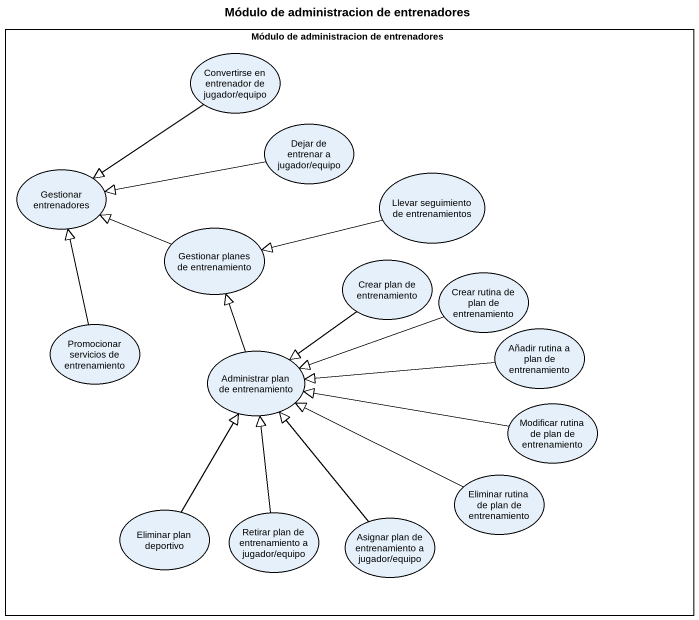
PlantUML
@startuml
title Módulo de administracion de entrenadores
rectangle "Módulo de administracion de entrenadores" as Módulo_de_administracion_de {
  usecase "Convertirse en entrenador de jugador/equipo" as Convertirse_en_entrenador
  usecase "Dejar de entrenar a jugador/equipo" as Dejar_de_entrenar_a_jugador
  usecase "Gestionar entrenadores" as Gestionar_entrenadores
  usecase "Llevar seguimiento de entrenamientos" as Llevar_seguimiento_de
  usecase "Gestionar planes de entrenamiento" as Gestionar_planes_de
  usecase "Crear plan de entrenamiento" as Crear_plan_de_entrenamiento
  usecase "Crear rutina de plan de entrenamiento" as Crear_rutina_de_plan_de
  usecase "Promocionar servicios de entrenamiento" as Promocionar_servicios_de
  usecase "Añadir rutina a plan de entrenamiento" as Añadir_rutina_a_plan_de
  usecase "Administrar plan de entrenamiento" as Administrar_plan_de
  usecase "Modificar rutina de plan de entrenamiento" as Modificar_rutina_de_plan_de
  usecase "Eliminar rutina de plan de entrenamiento" as Eliminar_rutina_de_plan_de
  usecase "Eliminar plan deportivo" as Eliminar_plan_deportivo
  usecase "Retirar plan de entrenamiento a jugador/equipo" as Retirar_plan_de
  usecase "Asignar plan de entrenamiento a jugador/equipo" as Asignar_plan_de
}
Convertirse_en_entrenador --|> Gestionar_entrenadores
Dejar_de_entrenar_a_jugador -left-|> Gestionar_entrenadores
Llevar_seguimiento_de -left-|> Gestionar_planes_de
Gestionar_planes_de -left-|> Gestionar_entrenadores
Crear_plan_de_entrenamiento --|> Administrar_plan_de
Crear_rutina_de_plan_de -left-|> Administrar_plan_de
Promocionar_servicios_de -up-|> Gestionar_entrenadores
Añadir_rutina_a_plan_de -left-|> Administrar_plan_de
Administrar_plan_de -up-|> Gestionar_planes_de
Modificar_rutina_de_plan_de -left-|> Administrar_plan_de
Eliminar_rutina_de_plan_de -left-|> Administrar_plan_de
Eliminar_plan_deportivo -up-|> Administrar_plan_de
Retirar_plan_de -up-|> Administrar_plan_de
Asignar_plan_de -up-|> Administrar_plan_de
@enduml
